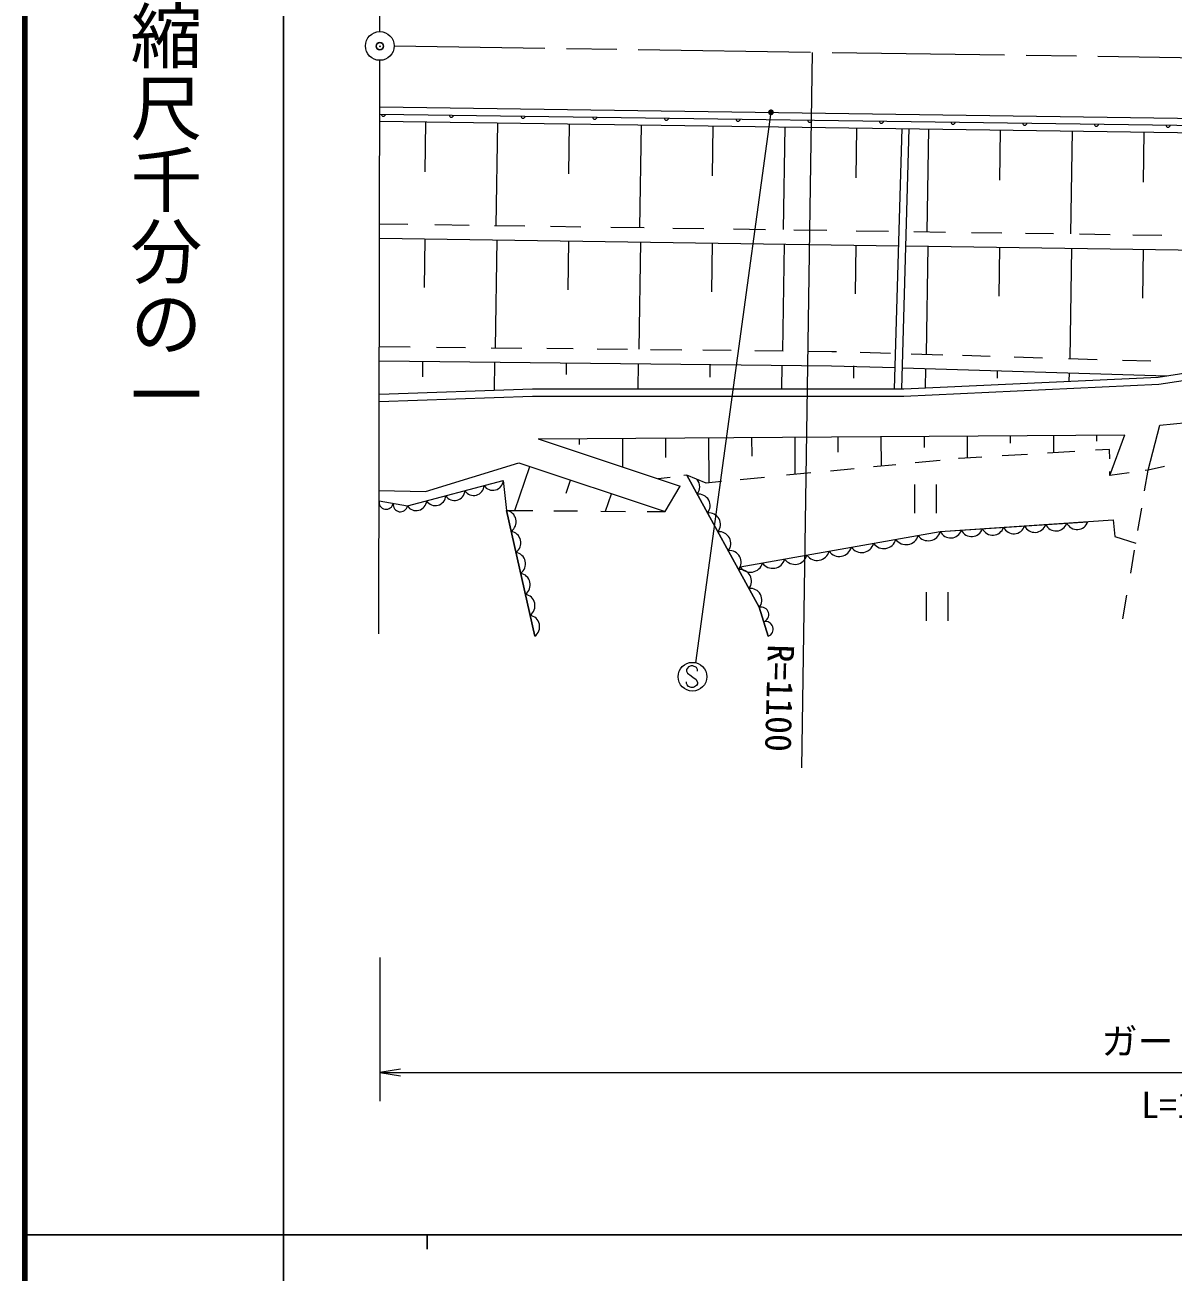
# Model space of a CAD drawing. Units: millimetres, scale not verified. Extents: x 40000 to 680000, y 20000 to 380000.
# Drawn here: x 40000 to 119907, y 202409 to 289254 of the extents above; entities that cross this region are included whole.
import ezdxf
from ezdxf.enums import TextEntityAlignment as Align

# ---------------------------------------------------------------- set-up
doc = ezdxf.new("R2010")
doc.units = ezdxf.units.MM
doc.header["$LTSCALE"] = 1000
doc.header["$PDMODE"] = 32
doc.header["$PDSIZE"] = 500
doc.linetypes.add('CHAIN', pattern=[18.5, 12, -1.5, 3.5, -1.5])
for name, color, linetype, lineweight in [('M-BGD', 7, 'Continuous', 13), ('M-BMK', 2, 'CHAIN', 13), ('M-BMK-SRVR', 3, 'Continuous', 13), ('M-STR-HTXT', 7, 'Continuous', 13), ('M-STR-STR3', 7, 'Continuous', 13), ('M-STR-STRC', 7, 'Continuous', 13), ('M-TTL', 2, 'Continuous', 140), ('M-TTL-BAND', 7, 'Continuous', 25)]:
    doc.layers.add(name, color=color, linetype=linetype, lineweight=lineweight)
doc.layers.add('M-OTRS', color=6, linetype='Continuous')
doc.styles.add('@ＭＳ ゴシック', font='')
doc.styles.add('ＭＳ ゴシック', font='')
doc.styles.get('@ＭＳ ゴシック').set_extended_font_data('@MS Gothic')
doc.styles.get('ＭＳ ゴシック').set_extended_font_data('MS Gothic')

# ---------------------------------------------------------------- blocks, each defined once
blk = doc.blocks.new('filled_dot')
at = {"color": 0, "linetype": 'Continuous', "lineweight": -2, "const_width": 1.25}
blk.add_lwpolyline([(-0.625, 0, 1), (0.625, 0, 1)], format="xyb", close=True, dxfattribs=at)
blk = doc.blocks.new('open_arrow')
at = {"color": 0, "linetype": 'Continuous', "lineweight": -2}
blk.add_lwpolyline([(7.5, 1.25), (0, 0), (7.5, -1.25)], dxfattribs=at)

msp = doc.modelspace()

# ---------------------------------------------------------------- linework, layer by layer
at = {"layer": 'M-BGD'}
for p, q in [((64693, 283550), (144510, 282432)), ((64692, 282550), (144503, 281432)), ((64693, 283050), (144506, 281932)), ((67858, 279034), (67906, 282505)), ((72806, 275290), (72906, 282435)), ((77856, 278888), (77905, 282365)), ((82805, 275144), (82905, 282295)), ((87855, 278743), (87904, 282225)), ((92803, 274998), (92904, 282155)), ((97854, 278597), (97903, 282085)), ((100523, 263914), (101053, 282041)), ((101023, 263914), (101553, 282034)), ((102802, 274852), (102903, 282015)), ((107853, 278451), (107902, 281945)), ((112801, 274705), (112902, 281875)), ((117852, 278306), (117901, 281805)), ((64682, 275408), (66658, 275380)), ((68528, 275352), (70925, 275317)), ((72687, 275291), (74792, 275261)), ((76586, 275235), (78694, 275204)), ((80774, 275173), (83093, 275139)), ((85099, 275110), (87247, 275079)), ((89308, 275049), (91542, 275016)), ((93509, 274987), (95813, 274954)), ((97858, 274924), (100104, 274891)), ((101855, 274865), (104062, 274833)), ((105887, 274806), (107994, 274776)), ((109643, 274752), (111577, 274723)), ((113408, 274697), (115524, 274666)), ((117098, 274643), (119138, 274613)), ((64680, 274408), (100814, 273880)), ((67813, 270961), (67863, 274362)), ((72752, 266774), (72862, 274289)), ((77812, 270815), (77862, 274216)), ((82752, 266667), (82861, 274143)), ((87811, 270669), (87861, 274070)), ((92751, 266560), (92860, 273997)), ((97810, 270523), (97860, 273924)), ((101314, 273873), (142707, 273269)), ((102749, 266324), (102859, 273851)), ((107809, 270377), (107859, 273778)), ((112746, 266022), (112858, 273705)), ((117808, 270231), (117857, 273632)), ((64669, 266860), (66808, 266838)), ((68646, 266818), (70651, 266796)), ((72455, 266777), (74573, 266754)), ((76320, 266736), (78158, 266716)), ((79832, 266698), (81932, 266676)), ((83538, 266658), (85718, 266635)), ((87189, 266619), (89156, 266598)), ((64668, 265860), (96139, 265523)), ((67686, 264758), (67697, 265828)), ((72676, 263821), (72697, 265774)), ((90794, 266581), (92764, 266560)), ((94504, 266541), (96159, 266523)), ((96159, 266523), (96490, 266513)), ((98138, 266463), (100242, 266400)), ((101675, 266356), (103883, 266290)), ((105252, 266248), (107186, 266190)), ((108857, 266139), (110812, 266080)), ((112629, 266025), (114636, 265964)), ((116378, 265912), (118362, 265852)), ((77688, 264904), (77697, 265721)), ((82678, 263914), (82696, 265667)), ((87687, 264727), (87696, 265614)), ((92678, 263914), (92696, 265560)), ((96139, 265523), (100566, 265389)), ((97686, 264654), (97695, 265507)), ((101066, 265374), (119469, 264818)), ((102679, 263983), (102694, 265325)), ((107687, 264652), (107692, 265174)), ((112685, 264443), (112691, 265023)), ((118878, 264727), (125068, 265676)), ((118928, 264229), (125130, 265180)), ((101167, 263914), (118878, 264727)), ((101179, 263414), (118928, 264229)), ((64664, 263040), (75332, 263414)), ((64665, 263540), (75324, 263914)), ((75324, 263914), (101167, 263914)), ((75332, 263414), (101179, 263414)), ((118987, 261387), (132183, 262626)), ((75718, 260432), (116541, 260702)), ((93618, 257949), (93601, 260550)), ((96608, 259502), (96601, 260570)), ((99615, 258532), (99601, 260590)), ((102606, 259834), (102601, 260610)), ((105611, 259093), (105601, 260630)), ((108604, 260130), (108601, 260649)), ((111609, 259459), (111601, 260669)), ((114604, 260261), (114601, 260689)), ((115519, 257867), (116541, 260702)), ((118178, 258253), (118987, 261387)), ((75718, 260432), (85612, 257124)), ((78604, 260048), (78602, 260451)), ((81615, 258460), (81602, 260471)), ((84610, 259143), (84602, 260491)), ((87622, 257367), (87601, 260511)), ((90610, 259218), (90601, 260531)), ((115490, 259695), (114510, 259636)), ((115500, 259037), (115490, 259695)), ((103695, 258929), (101955, 258760)), ((105015, 259057), (104979, 259054)), ((106588, 259153), (105015, 259057)), ((109775, 259347), (108005, 259239)), ((113066, 259548), (111163, 259432)), ((67872, 256766), (74365, 258766)), ((74105, 255447), (75130, 258511)), ((74365, 258766), (84553, 255360)), ((94699, 258054), (93003, 257890)), ((97710, 258347), (96063, 258187)), ((100615, 258629), (99068, 258479)), ((115519, 257867), (115514, 258156)), ((116849, 258060), (115519, 257867)), ((117931, 256801), (118178, 258253)), ((118178, 258253), (117975, 258223)), ((119313, 258506), (118178, 258253)), ((66621, 255760), (73289, 257530)), ((66621, 255760), (73289, 257530)), ((73289, 257530), (73518, 255452)), ((77671, 256650), (77975, 257559)), ((84903, 257749), (84062, 257642)), ((84553, 255360), (85612, 257124)), ((86067, 257896), (85861, 257870)), ((87402, 257345), (86067, 257896)), ((86067, 257896), (91112, 248698)), ((91112, 248698), (86067, 257896)), ((88472, 257449), (87402, 257345)), ((91467, 257740), (89782, 257576)), ((101928, 255252), (101928, 257252)), ((103428, 257252), (103428, 255252)), ((64655, 256835), (67872, 256766)), ((80414, 255394), (80820, 256608)), ((64654, 256123), (66621, 255760)), ((64654, 256123), (66621, 255760)), ((73518, 255452), (75481, 246685)), ((73518, 255452), (75346, 255437)), ((75481, 246685), (73518, 255452)), ((76802, 255425), (78447, 255411)), ((80082, 255397), (81790, 255383)), ((83302, 255370), (84553, 255360)), ((117464, 254049), (117728, 255602)), ((103710, 253980), (115736, 254780)), ((103710, 253980), (113977, 254663)), ((115736, 254780), (115850, 253637)), ((89781, 251508), (103710, 253980)), ((89781, 251508), (103710, 253980)), ((115850, 253637), (117312, 253158)), ((116958, 251075), (117231, 252679)), ((102742, 247748), (102742, 249748)), ((104242, 249748), (104242, 247748)), ((116417, 247890), (116700, 249556)), ((91112, 248698), (91730, 246686)), ((91730, 246686), (91112, 248698))]:
    msp.add_line(p, q, dxfattribs=at)
for centre, radius, start, end in [((64947, 283046), 150, 179.19757, 359.19757), ((69681, 282980), 150, 179.19757, 359.19757), ((74669, 282910), 150, 179.19757, 359.19757), ((79658, 282840), 150, 179.19757, 359.19757), ((84646, 282770), 150, 179.19757, 359.19757), ((89634, 282701), 150, 179.19757, 359.19757), ((94623, 282631), 150, 179.19757, 359.19757), ((99611, 282561), 150, 179.19757, 359.19757), ((104599, 282491), 150, 179.19757, 359.19757), ((109588, 282421), 150, 179.19757, 359.19757), ((114576, 282351), 150, 179.19757, 359.19757), ((119564, 282281), 150, 179.19757, 359.19757), ((71231, 257217), 726, 212.99205, 356.72822), ((72564, 257571), 726, 212.99205, 356.72822), ((86154, 257090), 812, 321.31948, 38.94365), ((68564, 256510), 726, 212.99205, 356.72822), ((69897, 256863), 726, 212.99205, 356.72822), ((86875, 255776), 812, 321.31948, 96.17084), ((65146, 256032), 500, 169.57192, 349.55313), ((66129, 255851), 500, 169.57192, 349.55313), ((67230, 256156), 726, 212.99205, 356.72822), ((73378, 254654), 810, 305.14664, 80.09555), ((87596, 254462), 812, 321.31948, 96.17084), ((110291, 254708), 790, 205.35135, 342.26234), ((111757, 254806), 790, 205.35135, 342.26234), ((113224, 254904), 790, 205.35135, 342.26234), ((73705, 253193), 810, 305.14664, 80.09555), ((88317, 253148), 812, 321.31948, 96.17084), ((101324, 253930), 868, 215.13177, 344.98961), ((102872, 254204), 868, 215.13177, 344.98961), ((104424, 254318), 790, 205.35135, 342.26234), ((105891, 254416), 790, 205.35135, 342.26234), ((107357, 254513), 790, 205.35135, 342.26234), ((108824, 254611), 790, 205.35135, 342.26234), ((96681, 253106), 868, 215.13177, 344.98961), ((98229, 253381), 868, 215.13177, 344.98961), ((99777, 253655), 868, 215.13177, 344.98961), ((74033, 251732), 810, 305.14664, 80.09555), ((89037, 251834), 812, 321.31948, 96.17084), ((92038, 252282), 868, 215.13177, 344.98961), ((93586, 252557), 868, 215.13177, 344.98961), ((95134, 252831), 868, 215.13177, 344.98961), ((74360, 250270), 810, 305.14664, 80.09555), ((89758, 250519), 812, 321.31948, 96.17084), ((90491, 252008), 868, 215.13177, 344.98961), ((74687, 248809), 810, 305.14664, 80.09555), ((90479, 249205), 812, 321.31948, 96.17084), ((91241, 248187), 527, 289.97427, 104.13966), ((75014, 247348), 810, 305.14664, 80.09555), ((91550, 247181), 527, 289.97427, 104.13966)]:
    msp.add_arc(centre, radius, start, end, dxfattribs=at)
at = {"layer": 'M-BMK'}
for p, q in [((94682, 287342), (65699, 287775)), ((163675, 286334), (94682, 287342))]:
    msp.add_line(p, q, dxfattribs=at)
at = {"layer": 'M-BMK-SRVR'}
for p, q in [((64701, 288790), (64772, 338030)), ((64641, 246861), (64698, 286790))]:
    msp.add_line(p, q, dxfattribs=at)
msp.add_circle((64699, 287790), 1000, dxfattribs=at)
at = {"layer": 'M-OTRS'}
msp.add_point((64700, 287775), dxfattribs=at)
at = {"layer": 'M-STR-HTXT'}
msp.add_line((94070, 237531), (94813, 287340), dxfattribs=at)
at = {"layer": 'M-STR-STR3'}
for p, q in [((64693, 224305), (64693, 214305)), ((64693, 216305), (205624, 216305))]:
    msp.add_line(p, q, dxfattribs=at)
at = {"layer": 'M-STR-STRC'}
for p, q in [((91923, 283169), (86680, 244842)), ((86176, 244563), (86052, 244379)), ((86052, 244379), (86055, 244247)), ((86055, 244247), (86118, 244118)), ((86118, 244118), (86374, 243936)), ((86368, 244629), (86176, 244563)), ((86489, 244626), (86368, 244629)), ((86740, 244508), (86489, 244626)), ((86803, 244376), (86740, 244508)), ((86803, 244247), (86803, 244376)), ((86055, 243399), (86052, 243520)), ((86094, 243296), (86055, 243399)), ((86179, 243186), (86094, 243296)), ((86366, 243125), (86179, 243186)), ((86374, 243936), (86503, 243805)), ((86503, 243805), (86682, 243689)), ((86742, 243246), (86600, 243154)), ((86682, 243689), (86808, 243489)), ((86803, 243378), (86742, 243246)), ((86808, 243489), (86803, 243378)), ((86500, 243125), (86366, 243125)), ((86600, 243154), (86500, 243125))]:
    msp.add_line(p, q, dxfattribs=at)
msp.add_circle((86460, 243866), 1000, dxfattribs=at)
at = {"layer": 'M-TTL'}
msp.add_line((40000, 380000), (40000, 20000), dxfattribs=at)
at = {"layer": 'M-TTL-BAND'}
for p, q in [((58000, 370000), (58000, 20000)), ((40000, 205000), (579000, 205000)), ((68000, 205000), (68000, 204000))]:
    msp.add_line(p, q, dxfattribs=at)

# ---------------------------------------------------------------- block references
at = {"layer": 'M-STR-STR3', "xscale": 193, "yscale": 193}
msp.add_blockref('open_arrow', (64693, 216305), dxfattribs=at)
at = {"layer": 'M-STR-STRC', "xscale": 160, "yscale": 160, "rotation": 262.2}
msp.add_blockref('filled_dot', (91923, 283169), dxfattribs=at)

# ---------------------------------------------------------------- texts
at = {"layer": 'M-STR-HTXT', "style": 'ＭＳ ゴシック'}
msp.add_text('R=1100', height=1833, rotation=268.516, dxfattribs=at).set_placement((92627, 246111), align=Align.MIDDLE_LEFT)
at = {"layer": 'M-STR-STR3', "style": 'ＭＳ ゴシック'}
for s, p in [('ガードレール', (114935, 217008)), ('L=140.8', (117681, 212581))]:
    msp.add_text(s, height=1833, dxfattribs=at).set_placement(p, align=Align.BOTTOM_LEFT)
at = {"layer": 'M-TTL-BAND', "style": '@ＭＳ ゴシック'}
msp.add_text('縮尺千分の一', height=3666, rotation=270, dxfattribs=at).set_placement((49777, 261030), align=Align.MIDDLE_RIGHT)

doc.saveas('drawing.dxf')
